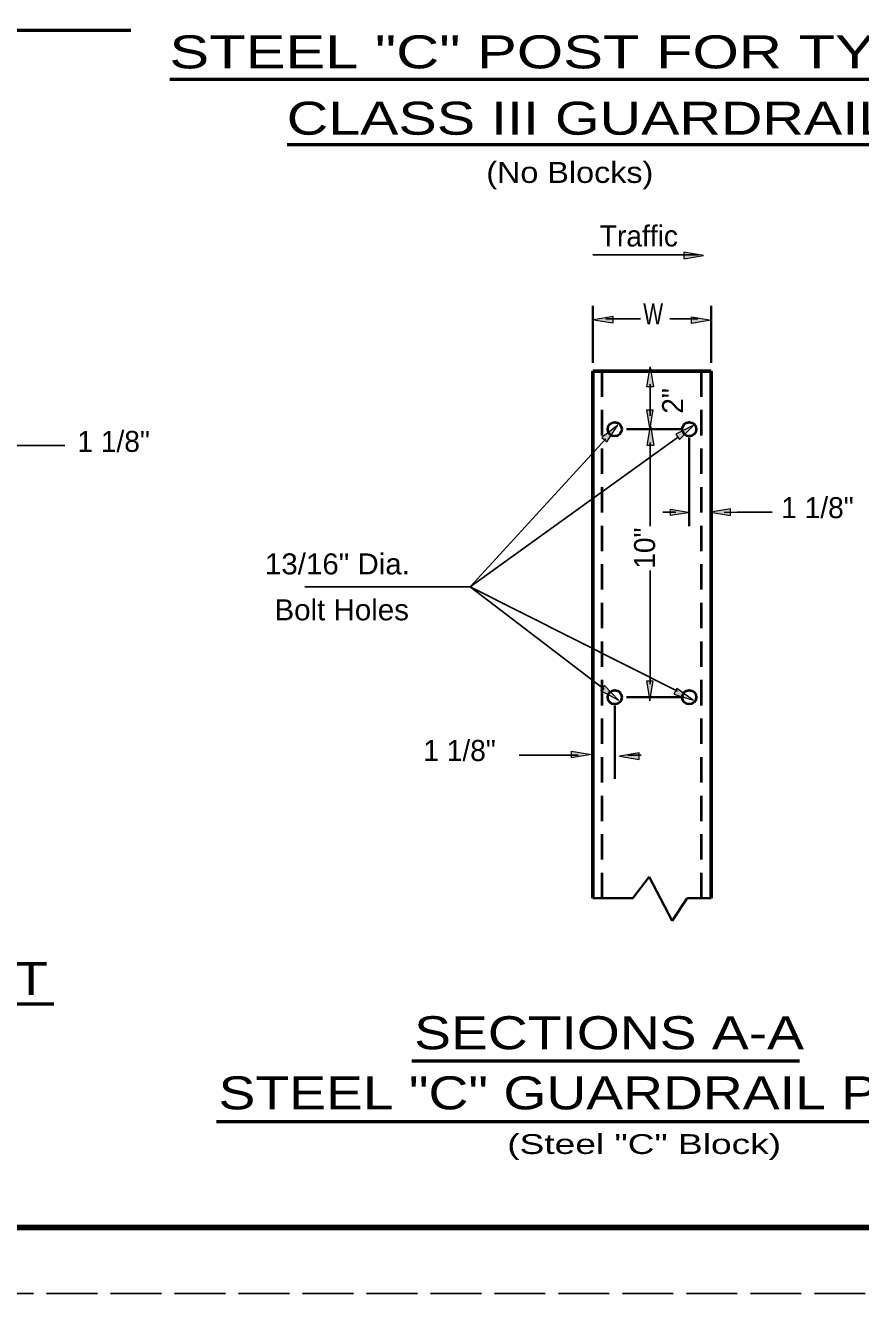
# Model space of a CAD drawing. Extents: x -317.3 to -281.9, y 170.1 to 192.1.
# Drawn here: x -304.88 to -298.57, y 170.13 to 179.73 of the extents above; entities that cross this region are included whole.
import ezdxf

# ---------------------------------------------------------------- set-up
doc = ezdxf.new("R2010")
doc.units = 0
doc.header["$LTSCALE"] = 0.064
doc.linetypes.add('LONG_DASHED', pattern=[7.5, 6, -1.5])
doc.linetypes.add('MEDIUM_DASHED', pattern=[4.5, 3, -1.5])
for name, color, linetype, lineweight in [('1', 7, 'Continuous', 60), ('2', 7, 'MEDIUM_DASHED', 40), ('3', 7, 'Continuous', 13), ('8', 7, 'Continuous', 13)]:
    doc.layers.add(name, color=color, linetype=linetype, lineweight=lineweight)

msp = doc.modelspace()

# ---------------------------------------------------------------- hatches: boundary and pattern name
at = {"layer": '1'}
for points in [[(-300.43742, 177.47375), (-300.43742, 177.52375), (-300.58733, 177.49875), (-300.58733, 177.49875)], [(-299.84642, 177.46942), (-299.84642, 177.51942), (-299.69625, 177.49442), (-299.69625, 177.49442)], [(-300.13325, 176.991), (-300.18325, 176.991), (-300.15825, 177.141), (-300.15825, 177.141)], [(-300.13533, 176.815), (-300.18533, 176.815), (-300.16033, 176.665), (-300.16033, 176.665)], [(-300.13117, 176.54625), (-300.18117, 176.54625), (-300.15617, 176.69625), (-300.15617, 176.69625)], [(-300.0055, 176.01533), (-300.0055, 176.06533), (-299.8555, 176.04033), (-299.8555, 176.04033)], [(-299.55125, 176.01742), (-299.55125, 176.06742), (-299.70125, 176.04242), (-299.70125, 176.04242)], [(-300.13642, 174.76342), (-300.18642, 174.76342), (-300.16142, 174.61342), (-300.16142, 174.61342)], [(-300.752, 174.1815), (-300.752, 174.23158), (-300.602, 174.2065), (-300.602, 174.2065)], [(-300.24033, 174.169), (-300.24033, 174.21908), (-300.39033, 174.194), (-300.39033, 174.194)]]:
    msp.add_hatch(color=256, dxfattribs=at).paths.add_polyline_path(points)
at = {"layer": '3'}
for points in [[(-299.90367, 178.0105), (-299.90367, 177.9605), (-299.75367, 177.9855), (-299.75367, 177.9855)], [(-300.52375, 176.60667), (-300.48692, 176.57292), (-300.404, 176.70042), (-300.404, 176.70042)], [(-299.96475, 176.63308), (-299.9355, 176.59242), (-299.82842, 176.70042), (-299.82842, 176.70042)], [(-300.50258, 174.7305), (-300.533, 174.69075), (-300.39875, 174.61967), (-300.39875, 174.61967)], [(-299.95617, 174.70742), (-299.97867, 174.66283), (-299.83358, 174.61758), (-299.83358, 174.61758)]]:
    msp.add_hatch(color=256, dxfattribs=at).paths.add_polyline_path(points)

# ---------------------------------------------------------------- linework, layer by layer
at = {"layer": '1', "lineweight": 53}
for p, q in [((-309.98608, 179.69075), (-304.08675, 179.69075)), ((-303.79058, 179.31917), (-297.474, 179.31917)), ((-302.90383, 178.82375), (-298.28783, 178.82375)), ((-310.57875, 172.32067), (-304.66833, 172.32067)), ((-301.96167, 171.88717), (-299.02925, 171.88717)), ((-303.43875, 171.42908), (-297.53517, 171.42908))]:
    msp.add_line(p, q, dxfattribs=at)
at = {"layer": '1', "lineweight": 35}
for p, q in [((-300.59225, 177.17192), (-300.59225, 177.60442)), ((-299.69758, 177.17192), (-299.69758, 177.60442)), ((-299.92542, 176.66967), (-300.338, 176.66967)), ((-299.863, 176.60717), (-299.863, 175.93608)), ((-299.92542, 174.64058), (-300.338, 174.64058)), ((-300.426, 174.578), (-300.426, 174.0225)), ((-300.28958, 173.11925), (-300.16517, 173.28192)), ((-300.16517, 173.28192), (-299.993, 172.947)), ((-300.28958, 173.11925), (-300.59217, 173.11925)), ((-299.993, 172.947), (-299.87817, 173.11925)), ((-299.69758, 173.11925), (-299.87817, 173.11925))]:
    msp.add_line(p, q, dxfattribs=at)
at = {"layer": '1', "lineweight": 25}
for p, q in [((-300.49225, 177.50517), (-300.232, 177.50517)), ((-300.00908, 177.50517), (-299.79758, 177.50517)), ((-300.158, 176.79175), (-300.158, 177.00942)), ((-300.158, 176.76967), (-300.158, 176.7965)), ((-300.158, 175.93608), (-300.158, 176.56967)), ((-304.99275, 176.54742), (-304.5855, 176.54742)), ((-299.963, 176.04183), (-300.063, 176.04183)), ((-299.49758, 176.04183), (-299.23542, 176.04183)), ((-300.158, 174.74058), (-300.158, 175.60033)), ((-300.704, 174.2025), (-301.14783, 174.2025)), ((-300.326, 174.2025), (-300.226, 174.2025))]:
    msp.add_line(p, q, dxfattribs=at)
at = {"layer": '1'}
for p, q in [((-300.59217, 173.11925), (-300.59217, 177.10942)), ((-300.59217, 177.10942), (-299.69758, 177.10942)), ((-299.69758, 177.10942), (-299.69758, 173.11925))]:
    msp.add_line(p, q, dxfattribs=at)
at = {"layer": '1', "lineweight": 13}
for p, q in [((-300.0955, 176.66967), (-299.978, 176.66967)), ((-299.59758, 176.04183), (-299.49758, 176.04183))]:
    msp.add_line(p, q, dxfattribs=at)
at = {"layer": '1', "linetype": 'LONG_DASHED', "lineweight": 25}
msp.add_line((-282.07517, 170.12608), (-317.27517, 170.12608), dxfattribs=at)
at = {"layer": '1', "lineweight": 158}
msp.add_lwpolyline([(-282.1585, 191.62608), (-282.1585, 170.62608), (-314.6585, 170.62608)], dxfattribs=at)
at = {"layer": '1', "lineweight": 13}
for points in [[(-300.43742, 177.47375), (-300.43742, 177.52375), (-300.58733, 177.49875), (-300.58733, 177.49875)], [(-299.84642, 177.46942), (-299.84642, 177.51942), (-299.69625, 177.49442), (-299.69625, 177.49442)], [(-300.13325, 176.991), (-300.18325, 176.991), (-300.15825, 177.141), (-300.15825, 177.141)], [(-300.13533, 176.815), (-300.18533, 176.815), (-300.16033, 176.665), (-300.16033, 176.665)], [(-300.13117, 176.54625), (-300.18117, 176.54625), (-300.15617, 176.69625), (-300.15617, 176.69625)], [(-300.0055, 176.01533), (-300.0055, 176.06533), (-299.8555, 176.04033), (-299.8555, 176.04033)], [(-299.55125, 176.01742), (-299.55125, 176.06742), (-299.70125, 176.04242), (-299.70125, 176.04242)], [(-300.13642, 174.76342), (-300.18642, 174.76342), (-300.16142, 174.61342), (-300.16142, 174.61342)], [(-300.752, 174.1815), (-300.752, 174.23158), (-300.602, 174.2065), (-300.602, 174.2065)], [(-300.24033, 174.169), (-300.24033, 174.21908), (-300.39033, 174.194), (-300.39033, 174.194)]]:
    msp.add_lwpolyline(points, close=True, dxfattribs=at)
at = {"layer": '1', "lineweight": 40}
for centre in [(-300.42608, 176.66967), (-299.863, 176.66967), (-300.42608, 174.64058), (-299.863, 174.64058)]:
    msp.add_circle(centre, 0.05348, dxfattribs=at)
at = {"layer": '2'}
for p, q in [((-300.52025, 173.11925), (-300.52025, 177.10942)), ((-299.769, 173.11925), (-299.769, 177.10942))]:
    msp.add_line(p, q, dxfattribs=at)
at = {"layer": '3', "lineweight": 25}
for p, q in [((-299.79367, 177.98967), (-300.5915, 177.98967)), ((-299.94417, 176.61125), (-301.519, 175.47667)), ((-299.95225, 174.68558), (-301.519, 175.47667)), ((-300.5055, 174.70133), (-301.519, 175.47667))]:
    msp.add_line(p, q, dxfattribs=at)
at = {"layer": '3'}
for points in [[(-299.90367, 178.0105), (-299.90367, 177.9605), (-299.75367, 177.9855), (-299.75367, 177.9855)], [(-300.52375, 176.60667), (-300.48692, 176.57292), (-300.404, 176.70042), (-300.404, 176.70042)], [(-299.96475, 176.63308), (-299.9355, 176.59242), (-299.82842, 176.70042), (-299.82842, 176.70042)], [(-300.50258, 174.7305), (-300.533, 174.69075), (-300.39875, 174.61967), (-300.39875, 174.61967)], [(-299.95617, 174.70742), (-299.97867, 174.66283), (-299.83358, 174.61758), (-299.83358, 174.61758)]]:
    msp.add_lwpolyline(points, close=True, dxfattribs=at)
at = {"layer": '3', "lineweight": 25}
msp.add_lwpolyline([(-300.49358, 176.59592), (-301.519, 175.47667), (-302.77008, 175.47667)], dxfattribs=at)
at = {"layer": '8'}
for p, q in [((-299.69758, 177.50517), (-299.6975, 177.50517)), ((-300.59225, 177.10942), (-300.59217, 177.10942)), ((-300.158, 177.10942), (-300.15792, 177.10942)), ((-300.158, 177.10942), (-300.15792, 177.10942)), ((-299.69758, 177.10942), (-299.6975, 177.10942)), ((-300.158, 176.66967), (-300.15792, 176.66967)), ((-300.158, 176.66967), (-300.15792, 176.66967)), ((-299.863, 176.66967), (-299.86292, 176.66967)), ((-299.86292, 176.66967), (-299.86283, 176.66967)), ((-299.69758, 176.66967), (-299.6975, 176.66967)), ((-299.69758, 176.04183), (-299.6975, 176.04183)), ((-300.426, 174.6405), (-300.42592, 174.6405)), ((-299.86292, 174.64058), (-299.86283, 174.64058)), ((-300.59217, 174.2025), (-300.59208, 174.2025)), ((-300.59217, 174.18217), (-300.59208, 174.18217))]:
    msp.add_line(p, q, dxfattribs=at)

# ---------------------------------------------------------------- texts
at = {"layer": '1', "width": 0.75}
msp.add_text('W', height=0.159, dxfattribs=at).set_placement((-300.21075, 177.46242))
at = {"layer": '1'}
for s, p in [('2"', (-299.90892, 176.78683)), ('10"', (-300.12117, 175.6135))]:
    msp.add_text(s, height=0.159, rotation=90, dxfattribs=at).set_placement(p)
for p in [(-304.49067, 176.49792), (-299.16675, 175.99633), (-301.87417, 174.15792)]:
    msp.add_text('1 1/8"', height=0.159, dxfattribs=at).set_placement(p)
at = {"layer": '3'}
for s, height, width, p in [('STEEL "C" POST FOR TYPE 1,', 0.25, 1.35, (-303.79475, 179.40092)), ('CLASS III GUARDRAIL', 0.25, 1.3, (-302.90742, 178.89883)), ('(No Blocks)', 0.159, 1.15, (-301.39783, 178.534)), ('13/16" Dia.', 0.159, 1.05, (-303.07233, 175.5705)), ('Bolt Holes', 0.159, 1.05, (-303.00017, 175.223)), ('STEEL "C" GUARDRAIL POST', 0.25, 1.25, (-310.55975, 172.38675)), ('SECTIONS A-A', 0.25, 1.25, (-301.9435, 171.97592)), ('STEEL "C" GUARDRAIL POST', 0.25, 1.25, (-303.42308, 171.52083)), ('(Steel "C" Block)', 0.15, 1.4, (-301.23958, 171.18325))]:
    msp.add_text(s, height=height, dxfattribs=dict(at, width=width)).set_placement(p)
msp.add_text('Traffic', height=0.159, dxfattribs=at).set_placement((-300.53875, 178.053))

doc.saveas('drawing.dxf')
